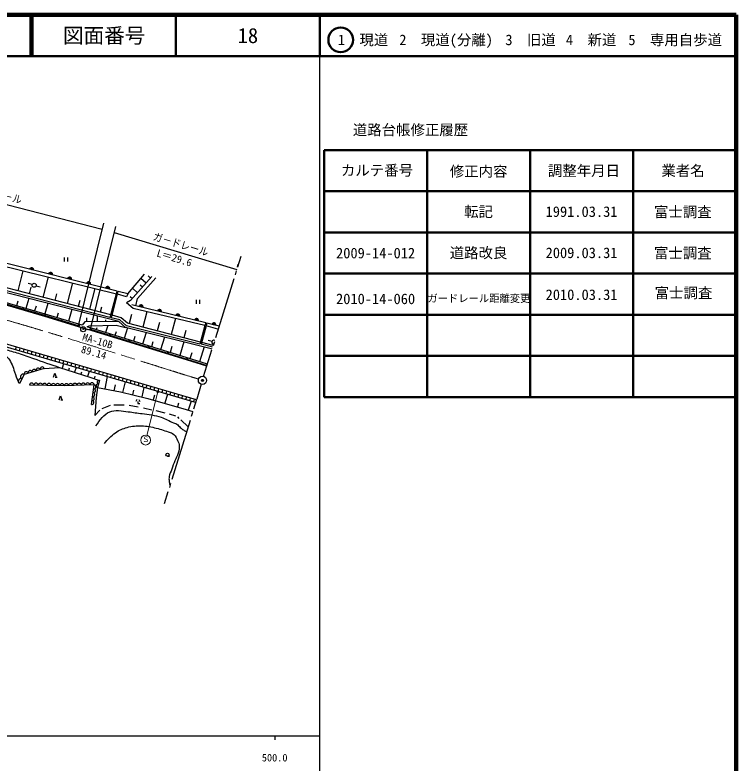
# Model space of a CAD drawing. Units: millimetres, scale not verified. Extents: x 40000 to 680000, y 20000 to 380000.
# Drawn here: x 504956 to 680000, y 198357 to 380000 of the extents above; entities that cross this region are included whole.
import ezdxf
from ezdxf.enums import TextEntityAlignment as Align

# ---------------------------------------------------------------- set-up
doc = ezdxf.new("R2010")
doc.units = ezdxf.units.MM
doc.header["$LTSCALE"] = 1000
doc.header["$PDMODE"] = 32
doc.header["$PDSIZE"] = 500
doc.linetypes.add('CHAIN', pattern=[18.5, 12, -1.5, 3.5, -1.5])
for name, color, linetype, lineweight in [('M-BGD', 7, 'Continuous', 25), ('M-BMK', 2, 'CHAIN', 13), ('M-BMK-SRVR', 3, 'Continuous', 25), ('M-STR-HTXT', 7, 'Continuous', 13), ('M-STR-STR3', 7, 'Continuous', 25), ('M-TTL', 2, 'Continuous', 140), ('M-TTL-BAND', 7, 'Continuous', 25), ('M-TTL-FRAM', 2, 'Continuous', 50), ('M-TTL-LINE', 7, 'Continuous', 50)]:
    doc.layers.add(name, color=color, linetype=linetype, lineweight=lineweight)
doc.layers.add('M-OTRS', color=6, linetype='Continuous')
doc.layers.add('M-TTL-TXT', color=7, linetype='Continuous')
doc.styles.add('ＭＳ ゴシック', font='')
doc.styles.get('ＭＳ ゴシック').set_extended_font_data('MS Gothic')

msp = doc.modelspace()

# ---------------------------------------------------------------- linework, layer by layer
at = {"layer": 'M-BGD'}
for p, q in [((488017, 322521), (529568, 312306)), ((529759, 312971), (488230, 323273)), ((516981, 320137), (516981, 321137)), ((517731, 321137), (517731, 320137)), ((528255, 307190), (485690, 318124)), ((506871, 317886), (505617, 313005)), ((530186, 305555), (485571, 316928)), ((528003, 306576), (485678, 317365)), ((513012, 316376), (511742, 311431)), ((532362, 312299), (536363, 317074)), ((538173, 316483), (533011, 310674)), ((534719, 311134), (539189, 316198)), ((535546, 316099), (536823, 314964)), ((537252, 316632), (537841, 316109)), ((509139, 314515), (508189, 314835)), ((518925, 314922), (517639, 309917)), ((535371, 314471), (535938, 313967)), ((508813, 313935), (508391, 312292)), ((510089, 314235), (511049, 313975)), ((524316, 313597), (523015, 308536)), ((529568, 312306), (529759, 312971)), ((529857, 312227), (530047, 312888)), ((532362, 312299), (530047, 312888)), ((533479, 313632), (534687, 312559)), ((508299, 311135), (507604, 308735)), ((515032, 312275), (514625, 310691)), ((520664, 310679), (520293, 309235)), ((528255, 307190), (529568, 312306)), ((528542, 307100), (529857, 312227)), ((532055, 311592), (529857, 312227)), ((533011, 310674), (532049, 310061)), ((532362, 312299), (532055, 311592)), ((532889, 311669), (533451, 311169)), ((534334, 309375), (534719, 311134)), ((548996, 309844), (548996, 310844)), ((549746, 310844), (549746, 309844)), ((501651, 309945), (512156, 306865)), ((512202, 307017), (501727, 310071)), ((512311, 307372), (501804, 310414)), ((505615, 310523), (505291, 309405)), ((510073, 309313), (509728, 308120)), ((512903, 309961), (512166, 307414)), ((525971, 309019), (525672, 307853)), ((533674, 308714), (532049, 310061)), ((534334, 309375), (533307, 309651)), ((551252, 305229), (534334, 309375)), ((520389, 304551), (512202, 307017)), ((521250, 304647), (512311, 307372)), ((515456, 307630), (515117, 306517)), ((518789, 308461), (517934, 305658)), ((528028, 306571), (528255, 307190)), ((528320, 306495), (528542, 307100)), ((530756, 306494), (528581, 307106)), ((533269, 307298), (532686, 305057)), ((551053, 304611), (533674, 308714)), ((536977, 307934), (536004, 304194)), ((512156, 306865), (522659, 303657)), ((521885, 305478), (521250, 304647)), ((530186, 305555), (521885, 305478)), ((522286, 306420), (522295, 305481)), ((524880, 306908), (524894, 305506)), ((526958, 305946), (526962, 305525)), ((530401, 305965), (528339, 306491)), ((531808, 304141), (530186, 305555)), ((532022, 304552), (530401, 305965)), ((532298, 305158), (530756, 306494)), ((540006, 305342), (539473, 303292)), ((543888, 306303), (542875, 302407)), ((551252, 305229), (551053, 304611)), ((549003, 286520), (490790, 303574)), ((522473, 304274), (522967, 304505)), ((546737, 296724), (522473, 304274)), ((546583, 296237), (522659, 303657)), ((522967, 304505), (529501, 304660)), ((523253, 303678), (546688, 296447)), ((524822, 304052), (524677, 303588)), ((527463, 304612), (526927, 302888)), ((529501, 304660), (531808, 304141)), ((532262, 304028), (531467, 301475)), ((552573, 298964), (531808, 304141)), ((549858, 300105), (532022, 304552)), ((549997, 300554), (532298, 305158)), ((546454, 303386), (545988, 301597)), ((551053, 304611), (549869, 300104)), ((551341, 304527), (550159, 300028)), ((551537, 305137), (551341, 304527)), ((554195, 303713), (551341, 304527)), ((554522, 304414), (551537, 305137)), ((554341, 303828), (554195, 303713)), ((548811, 285899), (490600, 302952)), ((529487, 303081), (529206, 302179)), ((534084, 301908), (533731, 300771)), ((536809, 302895), (535935, 300085)), ((541261, 301785), (540309, 298724)), ((538440, 300640), (538061, 299424)), ((545986, 300607), (544951, 297280)), ((552704, 299395), (550168, 300028)), ((553082, 299752), (550293, 300477)), ((552789, 300685), (551829, 300975)), ((505213, 299349), (505031, 298725)), ((506175, 299067), (505992, 298443)), ((507137, 298785), (506954, 298161)), ((508098, 298504), (507915, 297880)), ((509060, 298222), (508877, 297598)), ((510021, 297940), (509839, 297316)), ((543074, 299486), (542614, 298007)), ((547860, 297936), (547417, 296513)), ((550910, 299379), (549789, 295776)), ((552812, 298878), (552573, 298964)), ((552945, 299309), (552704, 299395)), ((510983, 297658), (510800, 297035)), ((511945, 297377), (511762, 296753)), ((512906, 297095), (512723, 296471)), ((513868, 296813), (513685, 296190)), ((514829, 296532), (514647, 295908)), ((515791, 296250), (515608, 295626)), ((551524, 294709), (546583, 296237)), ((546688, 296447), (551588, 294915)), ((551673, 295190), (546737, 296724)), ((512045, 294173), (515750, 294415)), ((515750, 294415), (523148, 292037)), ((516725, 295299), (516376, 294214)), ((516752, 295968), (516570, 295344)), ((517714, 295687), (517531, 295063)), ((518676, 295405), (518493, 294781)), ((519813, 294394), (519438, 293230)), ((519637, 295123), (519454, 294499)), ((520599, 294841), (520416, 294218)), ((521560, 294560), (521378, 293936)), ((522522, 294278), (522339, 293654)), ((507199, 292718), (506071, 290528)), ((512045, 294173), (507199, 292718)), ((514347, 292031), (514647, 293031)), ((514647, 293031), (514947, 292031)), ((518139, 294200), (517978, 293699)), ((521123, 293277), (520952, 292743)), ((523002, 293460), (522601, 292213)), ((523484, 293996), (523301, 293373)), ((524445, 293715), (524262, 293091)), ((525407, 293433), (525224, 292809)), ((526368, 293151), (526186, 292527)), ((527330, 292870), (527147, 292246)), ((528291, 292588), (528109, 291964)), ((514697, 292031), (515197, 292031)), ((523148, 292037), (525453, 291221)), ((524344, 292256), (524142, 291685)), ((525453, 291221), (524997, 289561)), ((527349, 292187), (526760, 289212)), ((529253, 292306), (529070, 291682)), ((530215, 292024), (530032, 291401)), ((531176, 291743), (530993, 291119)), ((531685, 290916), (531084, 288338)), ((532138, 291461), (531955, 290837)), ((533099, 291179), (532917, 290556)), ((534061, 290898), (533878, 290274)), ((516893, 289914), (508492, 290118)), ((524209, 290185), (516893, 289914)), ((523547, 285442), (524209, 290185)), ((524997, 289561), (524676, 287127)), ((524997, 289561), (530557, 288461)), ((529259, 290200), (528976, 288774)), ((533750, 288930), (533481, 287779)), ((535023, 290616), (534840, 289992)), ((536257, 289577), (535717, 287258)), ((535984, 290334), (535801, 289710)), ((536946, 290053), (536763, 289429)), ((537907, 289771), (537725, 289147)), ((538869, 289489), (538686, 288865)), ((539830, 289207), (539648, 288584)), ((540792, 288926), (540609, 288302)), ((515715, 286558), (516015, 287558)), ((516015, 287558), (516315, 286558)), ((524676, 287127), (524379, 282765)), ((530557, 288461), (537202, 286912)), ((538860, 287692), (538520, 286527)), ((541985, 287899), (541344, 285702)), ((541754, 288644), (541571, 288020)), ((542715, 288362), (542532, 287739)), ((543677, 288081), (543494, 287457)), ((544638, 287799), (544456, 287175)), ((545600, 287517), (545417, 286893)), ((546562, 287235), (546379, 286612)), ((516065, 286558), (516565, 286558)), ((528102, 285199), (526073, 284388)), ((531468, 285223), (528961, 285271)), ((534546, 286659), (534296, 286159)), ((534796, 286159), (534796, 285659)), ((534796, 285659), (535296, 285659)), ((535046, 286659), (535296, 286159)), ((537202, 286912), (546556, 284180)), ((544652, 285771), (544373, 284818)), ((547718, 286219), (547028, 284031)), ((547523, 286954), (547340, 286330)), ((548485, 286672), (548302, 286048)), ((525596, 284078), (524379, 282765)), ((534833, 284770), (532661, 285152)), ((538175, 284054), (536146, 284531)), ((541397, 283290), (539201, 283839)), ((546556, 284180), (548127, 283685)), ((544022, 282622), (542495, 283051)), ((544841, 281979), (544482, 282383)), ((546986, 279989), (545254, 281685)), ((541995, 272840), (542495, 272840))]:
    msp.add_line(p, q, dxfattribs=at)
for centre, radius in [((509614, 314365), 500), ((523253, 303678), 150), ((523253, 303678), 100), ((523253, 303678), 50), ((527940, 302232), 150), ((527940, 302232), 100), ((527940, 302232), 50), ((532627, 300786), 150), ((532627, 300786), 100), ((532627, 300786), 50), ((537314, 299340), 150), ((537314, 299340), 100), ((537314, 299340), 50), ((542001, 297893), 150), ((542001, 297893), 100), ((542001, 297893), 50), ((546688, 296447), 150), ((546688, 296447), 100), ((546688, 296447), 50), ((539651, 288514), 200), ((541995, 273215), 375)]:
    msp.add_circle(centre, radius, dxfattribs=at)
for centre, radius, start, end in [((508994, 318122), 500, 346.06811, 166.06811), ((508994, 318122), 500, 346.06811, 166.06811), ((508994, 318122), 450, 346.06811, 166.06811), ((508994, 318122), 400, 346.06811, 166.06811), ((508994, 318122), 350, 346.06811, 166.06811), ((508994, 318122), 300, 346.06811, 166.06811), ((508994, 318122), 250, 346.06811, 166.06811), ((508994, 318122), 200, 346.06811, 166.06811), ((508994, 318122), 150, 346.06811, 166.06811), ((508994, 318122), 100, 346.06811, 166.06811), ((508994, 318122), 50, 346.06811, 166.06811), ((513609, 316977), 500, 346.06811, 166.06811), ((513609, 316977), 500, 346.06811, 166.06811), ((513609, 316977), 450, 346.06811, 166.06811), ((513609, 316977), 400, 346.06811, 166.06811), ((513609, 316977), 350, 346.06811, 166.06811), ((513609, 316977), 300, 346.06811, 166.06811), ((513609, 316977), 250, 346.06811, 166.06811), ((513609, 316977), 200, 346.06811, 166.06811), ((513609, 316977), 150, 346.06811, 166.06811), ((513609, 316977), 100, 346.06811, 166.06811), ((513609, 316977), 50, 346.06811, 166.06811), ((518223, 315833), 500, 346.06811, 166.06811), ((518223, 315833), 500, 346.06811, 166.06811), ((518223, 315833), 450, 346.06811, 166.06811), ((518223, 315833), 400, 346.06811, 166.06811), ((518223, 315833), 350, 346.06811, 166.06811), ((518223, 315833), 300, 346.06811, 166.06811), ((518223, 315833), 250, 346.06811, 166.06811), ((518223, 315833), 200, 346.06811, 166.06811), ((518223, 315833), 150, 346.06811, 166.06811), ((518223, 315833), 100, 346.06811, 166.06811), ((518223, 315833), 50, 346.06811, 166.06811), ((522837, 314688), 500, 346.06811, 166.06811), ((522837, 314688), 500, 346.06811, 166.06811), ((522837, 314688), 450, 346.06811, 166.06811), ((522837, 314688), 400, 346.06811, 166.06811), ((522837, 314688), 350, 346.06811, 166.06811), ((522837, 314688), 300, 346.06811, 166.06811), ((522837, 314688), 250, 346.06811, 166.06811), ((522837, 314688), 200, 346.06811, 166.06811), ((522837, 314688), 150, 346.06811, 166.06811), ((522837, 314688), 100, 346.06811, 166.06811), ((522837, 314688), 50, 346.06811, 166.06811), ((527452, 313543), 500, 346.06811, 166.06811), ((527452, 313543), 500, 346.06811, 166.06811), ((527452, 313543), 450, 346.06811, 166.06811), ((527452, 313543), 400, 346.06811, 166.06811), ((527452, 313543), 350, 346.06811, 166.06811), ((527452, 313543), 300, 346.06811, 166.06811), ((527452, 313543), 250, 346.06811, 166.06811), ((527452, 313543), 200, 346.06811, 166.06811), ((527452, 313543), 150, 346.06811, 166.06811), ((527452, 313543), 100, 346.06811, 166.06811), ((527452, 313543), 50, 346.06811, 166.06811), ((535550, 309098), 500, 346.15756, 166.15756), ((535550, 309098), 500, 346.15756, 166.15756), ((535550, 309098), 450, 346.15756, 166.15756), ((535550, 309098), 400, 346.15756, 166.15756), ((535550, 309098), 350, 346.15756, 166.15756), ((535550, 309098), 300, 346.15756, 166.15756), ((535550, 309098), 250, 346.15756, 166.15756), ((535550, 309098), 200, 346.15756, 166.15756), ((535550, 309098), 150, 346.15756, 166.15756), ((535550, 309098), 100, 346.15756, 166.15756), ((535550, 309098), 50, 346.15756, 166.15756), ((506965, 308544), 150, 343.74134, 163.74134), ((506965, 308544), 100, 343.74134, 163.74134), ((506965, 308544), 50, 343.74134, 163.74134), ((512202, 307017), 150, 343.23682, 163.74134), ((512202, 307017), 100, 343.23682, 163.74134), ((512202, 307017), 50, 343.23682, 163.74134), ((540036, 307992), 500, 346.15756, 166.15756), ((540036, 307992), 500, 346.15756, 166.15756), ((540036, 307992), 450, 346.15756, 166.15756), ((540036, 307992), 400, 346.15756, 166.15756), ((540036, 307992), 350, 346.15756, 166.15756), ((540036, 307992), 300, 346.15756, 166.15756), ((540036, 307992), 250, 346.15756, 166.15756), ((540036, 307992), 200, 346.15756, 166.15756), ((540036, 307992), 150, 346.15756, 166.15756), ((540036, 307992), 100, 346.15756, 166.15756), ((540036, 307992), 50, 346.15756, 166.15756), ((544522, 306887), 500, 346.15756, 166.15756), ((544522, 306887), 500, 346.15756, 166.15756), ((544522, 306887), 450, 346.15756, 166.15756), ((544522, 306887), 400, 346.15756, 166.15756), ((544522, 306887), 350, 346.15756, 166.15756), ((544522, 306887), 300, 346.15756, 166.15756), ((544522, 306887), 250, 346.15756, 166.15756), ((544522, 306887), 200, 346.15756, 166.15756), ((544522, 306887), 150, 346.15756, 166.15756), ((544522, 306887), 100, 346.15756, 166.15756), ((516295, 305784), 150, 343.23682, 163.23682), ((516295, 305784), 100, 343.23682, 163.23682), ((516295, 305784), 50, 343.23682, 163.23682), ((544522, 306887), 50, 346.15756, 166.15756), ((549009, 305781), 500, 346.15756, 166.15756), ((549009, 305781), 500, 346.15756, 166.15756), ((549009, 305781), 450, 346.15756, 166.15756), ((549009, 305781), 400, 346.15756, 166.15756), ((549009, 305781), 350, 346.15756, 166.15756), ((549009, 305781), 300, 346.15756, 166.15756), ((549009, 305781), 250, 346.15756, 166.15756), ((549009, 305781), 200, 346.15756, 166.15756), ((549009, 305781), 150, 346.15756, 166.15756), ((549009, 305781), 100, 346.15756, 166.15756), ((549009, 305781), 50, 346.15756, 166.15756), ((553245, 304723), 500, 346.38926, 166.38926), ((553245, 304723), 500, 346.38926, 166.38926), ((553245, 304723), 450, 346.38926, 166.38926), ((520389, 304551), 150, 343.23682, 163.23682), ((520389, 304551), 100, 343.23682, 163.23682), ((520389, 304551), 50, 343.23682, 163.23682), ((520533, 305029), 500, 253.23682, 298.23682), ((553245, 304723), 400, 346.38926, 166.38926), ((553245, 304723), 350, 346.38926, 166.38926), ((553245, 304723), 300, 346.38926, 166.38926), ((553245, 304723), 250, 346.38926, 166.38926), ((553245, 304723), 200, 346.38926, 166.38926), ((553245, 304723), 150, 346.38926, 166.38926), ((553245, 304723), 100, 346.38926, 166.38926), ((553245, 304723), 50, 346.38926, 166.38926), ((553259, 300531), 500, 66.7426, 259.01574), ((511561, 294028), 506, 16.7158, 196.7158), ((506917, 292171), 616, 62.75399, 242.75399), ((507684, 292864), 506, 16.7158, 196.7158), ((508653, 293155), 506, 16.7158, 196.7158), ((509622, 293446), 506, 16.7158, 196.7158), ((510592, 293737), 506, 16.7158, 196.7158), ((506353, 291075), 616, 62.75399, 242.75399), ((509018, 290105), 525, 358.60796, 178.60796), ((522641, 290127), 523, 2.12505, 182.12505), ((523686, 290166), 523, 2.12505, 182.12505), ((525339, 290806), 430, 74.62316, 254.62316), ((510068, 290080), 525, 358.60796, 178.60796), ((511118, 290054), 525, 358.60796, 178.60796), ((512168, 290029), 525, 358.60796, 178.60796), ((513218, 290003), 525, 358.60796, 178.60796), ((514268, 289978), 525, 358.60796, 178.60796), ((515318, 289952), 525, 358.60796, 178.60796), ((516368, 289927), 525, 358.60796, 178.60796), ((517416, 289933), 523, 2.12505, 182.12505), ((518461, 289972), 523, 2.12505, 182.12505), ((519506, 290011), 523, 2.12505, 182.12505), ((520551, 290050), 523, 2.12505, 182.12505), ((521596, 290089), 523, 2.12505, 182.12505), ((524010, 288762), 479, 262.059, 82.059), ((524143, 289711), 479, 262.059, 82.059), ((525111, 289976), 430, 74.62316, 254.62316), ((523746, 286865), 479, 262.059, 82.059), ((523878, 287814), 479, 262.059, 82.059), ((523613, 285916), 479, 262.059, 82.059)]:
    msp.add_arc(centre, radius, start, end, dxfattribs=at)
for points, knots in [([(462453, 309643), (465103, 308967), (467754, 308291), (470335, 307393), (472290, 306713), (474205, 305905), (476187, 305319), (477779, 304850), (479414, 304523), (481026, 304121), (483708, 303452), (486326, 302574), (488952, 301679), (491153, 300928), (493360, 300166), (495588, 299605), (497160, 299209), (498742, 298913), (500334, 298361), (501480, 297963), (502631, 297432), (503376, 296564), (504123, 295692), (504461, 294479), (504850, 293338), (505125, 292531), (505426, 291759), (505726, 290988)], [0, 0, 0, 0, 1, 1, 1, 2, 2, 2, 3, 3, 3, 4, 4, 4, 5, 5, 5, 6, 6, 6, 7, 7, 7, 8, 8, 8, 9, 9, 9, 9]), ([(479121, 306117), (480643, 305608), (482165, 305100), (483690, 304600), (485582, 303979), (487479, 303372), (489386, 302799), (491533, 302154), (493692, 301553), (495836, 300900), (498055, 300225), (500257, 299494), (502482, 298838), (503585, 298513), (504693, 298206), (505788, 297856), (507021, 297462), (508236, 297013), (509455, 296579), (511543, 295835), (513645, 295132), (515747, 294430)], [0, 0, 0, 0, 1, 1, 1, 2, 2, 2, 3, 3, 3, 4, 4, 4, 5, 5, 5, 6, 6, 6, 7, 7, 7, 7]), ([(524612, 280204), (525588, 281640), (526563, 283075), (527946, 283632), (529255, 284159), (530929, 283897), (532474, 283663), (533623, 283489), (534701, 283331), (535808, 283191), (537355, 282996), (538958, 282835), (540430, 282311), (541461, 281944), (542427, 281398), (543449, 280990), (543628, 280919), (543808, 280852), (543978, 280765), (544148, 280678), (544308, 280572), (544455, 280450), (544749, 280204), (544987, 279896), (545275, 279645), (545502, 279447), (545760, 279283), (546027, 279142), (546135, 279085), (546243, 279032), (546348, 278972), (546452, 278913), (546551, 278848), (546651, 278783)], [0, 0, 0, 0, 1, 1, 1, 2, 2, 2, 3, 3, 3, 4, 4, 4, 5, 5, 5, 6, 6, 6, 7, 7, 7, 8, 8, 8, 9, 9, 9, 10, 10, 10, 11, 11, 11, 11]), ([(526656, 275927), (527482, 276891), (528308, 277855), (529329, 278569), (530182, 279165), (531172, 279586), (532191, 279858), (533342, 280165), (534531, 280282), (535713, 280235), (536914, 280188), (538108, 279970), (539267, 279669), (540391, 279378), (541482, 279007), (542600, 278632), (542819, 278558), (543040, 278484), (543232, 278371), (543711, 278089), (544021, 277563), (544287, 277043), (544516, 276595), (544713, 276150), (544800, 275678), (544927, 274993), (544826, 274250), (544590, 273577), (544369, 272944), (544028, 272373), (543771, 271767), (543482, 271089), (543298, 270367), (543024, 269673), (542791, 269084), (542495, 268516), (542388, 267899), (542327, 267548), (542328, 267181), (542376, 266826), (542394, 266689), (542419, 266555), (542443, 266420), (542472, 266251), (542500, 266082), (542527, 265912)], [0, 0, 0, 0, 1, 1, 1, 2, 2, 2, 3, 3, 3, 4, 4, 4, 5, 5, 5, 6, 6, 6, 7, 7, 7, 8, 8, 8, 9, 9, 9, 10, 10, 10, 11, 11, 11, 12, 12, 12, 13, 13, 13, 14, 14, 14, 15, 15, 15, 15])]:
    msp.add_open_spline(points, degree=3, knots=knots, dxfattribs=at)
at = {"layer": 'M-BMK'}
for points, knots in [([(464127, 315241), (464854, 315101), (465582, 314961), (466309, 314819), (467036, 314677), (467762, 314533), (468488, 314386), (469215, 314240), (469940, 314090), (470665, 313939), (475016, 313033), (479355, 312067), (483675, 311022), (490156, 309455), (496595, 307714), (503005, 305875), (509415, 304036), (515796, 302099), (522165, 300123), (526418, 298803), (530667, 297464), (534918, 296135), (535626, 295913), (536335, 295692), (537043, 295470), (537752, 295249), (538461, 295029), (539169, 294808), (539878, 294587), (540587, 294367), (541296, 294147)], [0, 0, 0, 0, 1, 1, 1, 2, 2, 2, 3, 3, 3, 4, 4, 4, 5, 5, 5, 6, 6, 6, 7, 7, 7, 8, 8, 8, 9, 9, 9, 10, 10, 10, 10]), ([(541296, 294147), (542558, 293744), (543819, 293342), (545083, 292948), (545930, 292684), (546778, 292424), (547627, 292166), (548081, 292028), (548536, 291890), (548988, 291745), (549164, 291688), (549340, 291631), (549515, 291573)], [0, 0, 0, 0, 1, 1, 1, 2, 2, 2, 3, 3, 3, 4, 4, 4, 4])]:
    msp.add_open_spline(points, degree=3, knots=knots, dxfattribs=at)
at = {"layer": 'M-BMK-SRVR'}
for p, q in [((559757, 321364), (558963, 318793)), ((558963, 318793), (559174, 319476)), ((558668, 317838), (558373, 316882)), ((558077, 315927), (553651, 301595)), ((553356, 300640), (553061, 299684)), ((550760, 292233), (552766, 298729)), ((550176, 290320), (549070, 286738)), ((548347, 284394), (549070, 286738)), ((548051, 283439), (547756, 282483)), ((547461, 281528), (543036, 267196)), ((542741, 266240), (542446, 265285)), ((541246, 261398), (542151, 264329))]:
    msp.add_line(p, q, dxfattribs=at)
for centre, radius in [((521541, 303691), 625), ((521541, 303691), 70), ((550470, 291276), 1000)]:
    msp.add_circle(centre, radius, dxfattribs=at)
at = {"layer": 'M-OTRS'}
msp.add_point((550479, 291270), dxfattribs=at)
at = {"layer": 'M-STR-HTXT'}
msp.add_line((539651, 288514), (536991, 277926), dxfattribs=at)
msp.add_circle((536676, 276768), 1200, dxfattribs=at)
at = {"layer": 'M-STR-STR3'}
for p, q in [((473737, 341525), (526143, 327986)), ((520389, 304551), (526501, 329443)), ((523253, 303678), (529436, 328645)), ((529076, 327189), (558787, 318223))]:
    msp.add_line(p, q, dxfattribs=at)
at = {"layer": 'M-TTL'}
for p, q in [((680000, 380000), (40000, 380000)), ((680000, 20000), (680000, 380000))]:
    msp.add_line(p, q, dxfattribs=at)
at = {"layer": 'M-TTL-BAND'}
for p, q in [((579000, 20000), (579000, 370000)), ((40000, 205000), (579000, 205000)), ((568000, 205000), (568000, 204000))]:
    msp.add_line(p, q, dxfattribs=at)
at = {"layer": 'M-TTL-FRAM'}
for p, q in [((580000, 347197), (580000, 287197)), ((580000, 347197), (680000, 347197)), ((580000, 287197), (680000, 287197))]:
    msp.add_line(p, q, dxfattribs=at)
at = {"layer": 'M-TTL-LINE'}
for p, q in [((508747, 380000), (508747, 370000)), ((509247, 380000), (509247, 370000)), ((543997, 380000), (543997, 370000)), ((579000, 380000), (579000, 370000)), ((40000, 370000), (680000, 370000)), ((605000, 347197), (605000, 287197)), ((630000, 347197), (630000, 287197)), ((655000, 347197), (655000, 287197)), ((580000, 337197), (680000, 337197)), ((580000, 327197), (680000, 327197)), ((580000, 317197), (680000, 317197)), ((580000, 307197), (680000, 307197)), ((580000, 297197), (680000, 297197))]:
    msp.add_line(p, q, dxfattribs=at)
msp.add_circle((584031, 373958), 3000, dxfattribs=at)

# ---------------------------------------------------------------- texts
at = {"layer": 'M-BMK-SRVR', "style": 'ＭＳ ゴシック'}
for s, rotation, p in [('MA-10B', 343.754, (521010, 300491)), ('89.14', 343.796, (520700, 297528))]:
    msp.add_text(s, height=1833, rotation=rotation, dxfattribs=at).set_placement(p, align=Align.BOTTOM_LEFT)
at = {"layer": 'M-STR-HTXT', "style": 'ＭＳ ゴシック'}
msp.add_text('Ｓ', height=1320, dxfattribs=at).set_placement((535786, 275907), align=Align.BOTTOM_LEFT)
at = {"layer": 'M-STR-STR3', "style": 'ＭＳ ゴシック', "width": 0.9}
for s, rotation, p in [('ガ－ドレ－ル', 345.515, (492837, 337061)), ('ガ－ドレール', 343.209, (538168, 324890))]:
    msp.add_text(s, height=1833, rotation=rotation, dxfattribs=at).set_placement(p, align=Align.BOTTOM_LEFT)
at = {"layer": 'M-STR-STR3', "style": 'ＭＳ ゴシック'}
msp.add_text('L＝29.6', height=1833, rotation=343.209, dxfattribs=at).set_placement((539045, 320874), align=Align.BOTTOM_LEFT)
at = {"layer": 'M-TTL-BAND', "style": 'ＭＳ ゴシック'}
msp.add_text('500.0', height=1833, dxfattribs=at).set_placement((568000, 198195), align=Align.BOTTOM_CENTER)
at = {"layer": 'M-TTL-TXT', "style": 'ＭＳ ゴシック'}
for s, height, p in [('図面番号', 3666, (526622, 375000)), ('18', 3666, (561497, 375000)), ('1\u3000現道', 2566, (589448, 373958)), ('2\u3000現道(分離)', 2566, (609619, 373958)), ('3\u3000旧道', 2566, (630121, 373958)), ('4\u3000新道', 2566, (644824, 373958)), ('5\u3000専用自歩道', 2566, (665228, 373958)), ('道路台帳修正履歴', 2566, (600968, 352113)), ('カルテ番号', 2566, (592839, 342277)), ('修正内容', 2566, (617509, 342023)), ('調整年月日', 2566, (643089, 342197)), ('業者名', 2566, (667134, 342197)), ('転記', 2566, (617500, 332245)), ('1991.03.31', 2566, (642500, 332245)), ('富士調査', 2566, (667077, 332189)), ('2009-14-012', 2566, (592500, 322189)), ('道路改良', 2566, (617500, 322245)), ('2009.03.31', 2566, (642500, 322245)), ('富士調査', 2566, (667077, 322189)), ('2010.03.31', 2566, (642500, 312086)), ('富士調査', 2566, (667243, 312529)), ('2010-14-060', 2566, (592500, 311071)), ('ガードレール距離変更', 1833, (617575, 311191))]:
    msp.add_text(s, height=height, dxfattribs=at).set_placement(p, align=Align.MIDDLE_CENTER)

doc.saveas('drawing.dxf')
